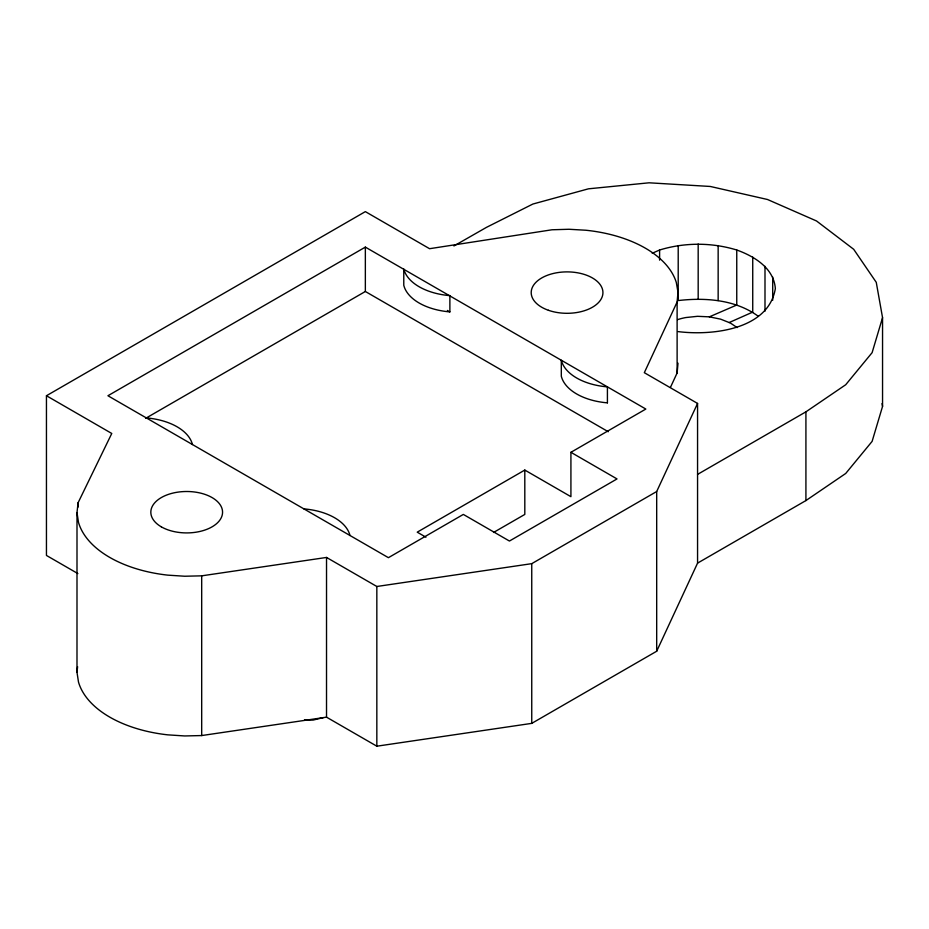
<?xml version="1.0" encoding="UTF-8"?>
<svg xmlns="http://www.w3.org/2000/svg" width="929" height="929" viewBox="0 0 929 929"><rect width="100%" height="100%" fill="white"/><g stroke="black" fill="none" stroke-linecap="round" stroke-linejoin="round"><path stroke-width="1.39" d="M677.113 302.006L644.32 372.692L697.563 403.43L697.563 563.125L656.687 651.229L531.748 723.366L376.837 746.196L326.52 717.165L201.686 735.559L184.708 735.954L167.812 734.851A111.759 64.531 0 0 1 78.489 682.049L76.991 672.271L77.002 512.564L78.082 502.775L111.77 433.471L46.45 395.742L365.352 211.626L429.57 248.705L552.012 229.777L568.978 229.266L585.897 230.241A111.759 64.519 0 0 1 676.3 282.439L677.996 292.205L677.113 302.006L677.125 372.97L670.448 387.37M78.082 507.083L78.082 502.775M326.52 717.165L326.532 557.446L201.686 575.841L184.708 576.235L167.801 575.144A111.759 64.531 0 0 1 78.477 522.342L77.002 512.564M659.602 260.143L659.602 250.006C684.627 242.341 711.73 242.341 736.755 250.006C754.22 256.253 773.845 268.121 775.343 288.582C768.504 329.911 711.719 335.799 678.205 331.618M678.205 245.558L678.205 300.566C705.401 297.361 735.594 299.661 758.308 316.29M698.178 299.057L698.178 244.037M718.152 300.566L718.152 245.558M736.755 250.006L736.755 305.026L709.361 316.847L697.493 316.313L685.776 317.555A45.649 26.349 0 0 0 677.566 319.634M752.734 257.089L752.734 312.098L729.16 322.549M764.997 311.192L764.997 266.309M772.707 300.218L772.707 277.063M697.563 563.125L805.919 500.568L805.919 411.837L845.704 384.745L872.11 352.66L882.55 317.66L876.256 282.323L853.681 249.286L816.521 220.974L767.517 199.503L710.29 186.462L649.092 182.804L588.463 188.819L532.874 204.043L486.471 227.361L453.909 245.964M805.919 500.568L845.704 473.476L872.11 441.391L882.55 406.391L882.55 317.66M677.125 372.97L678.007 363.169M76.991 672.271L77.606 666.674M656.687 651.229L656.687 491.522L697.563 403.43M570.917 452.307L645.841 409.05L365.352 247.114L107.927 395.742L388.415 557.679L463.339 514.422L509.44 541.038L617.019 478.934L570.917 452.307L570.917 496.678L524.804 470.062L417.226 532.166L425.946 537.206M145.598 418.364L365.352 291.485L608.274 431.73M493.531 532.468L524.815 514.422L524.804 470.062M326.532 557.446L376.837 586.489L531.748 563.659L656.687 491.522M697.563 474.394L805.919 411.837M652.228 253.269L659.602 250.006M323.397 717.606L313.003 720.103L304.549 719.778M709.361 316.847L720.602 319.146L730.415 323.048L737.115 327.577M447.395 310.46L449.88 311.889L449.88 295.631A54.335 31.377 0 0 1 403.778 269.004L403.778 285.273A54.335 31.377 0 0 0 449.88 311.889M77.862 573.576L46.45 555.449L46.45 395.742M882.051 403.569L882.55 406.391M531.748 563.659L531.748 723.366M376.837 586.489L376.837 746.196M365.352 247.114L365.352 291.485M201.686 575.841L201.686 735.559M146.352 417.922A54.335 31.377 0 0 1 192.454 444.55M303.876 508.883A54.335 31.377 0 0 1 349.989 535.499M607.415 402.849L607.415 386.87A54.335 31.377 0 0 1 561.313 360.255L561.313 376.222A54.335 31.377 0 0 0 607.415 402.849M548.4 310.274A35.859 20.705 0 0 0 602.921 293.099A35.859 20.705 0 0 0 549.898 274.415A35.859 20.705 0 0 0 548.4 310.274M161.332 526.848A35.859 20.705 0 0 0 221.334 517.569A35.859 20.705 0 0 0 177.404 492.207A35.859 20.705 0 0 0 161.332 526.848"/></g></svg>
